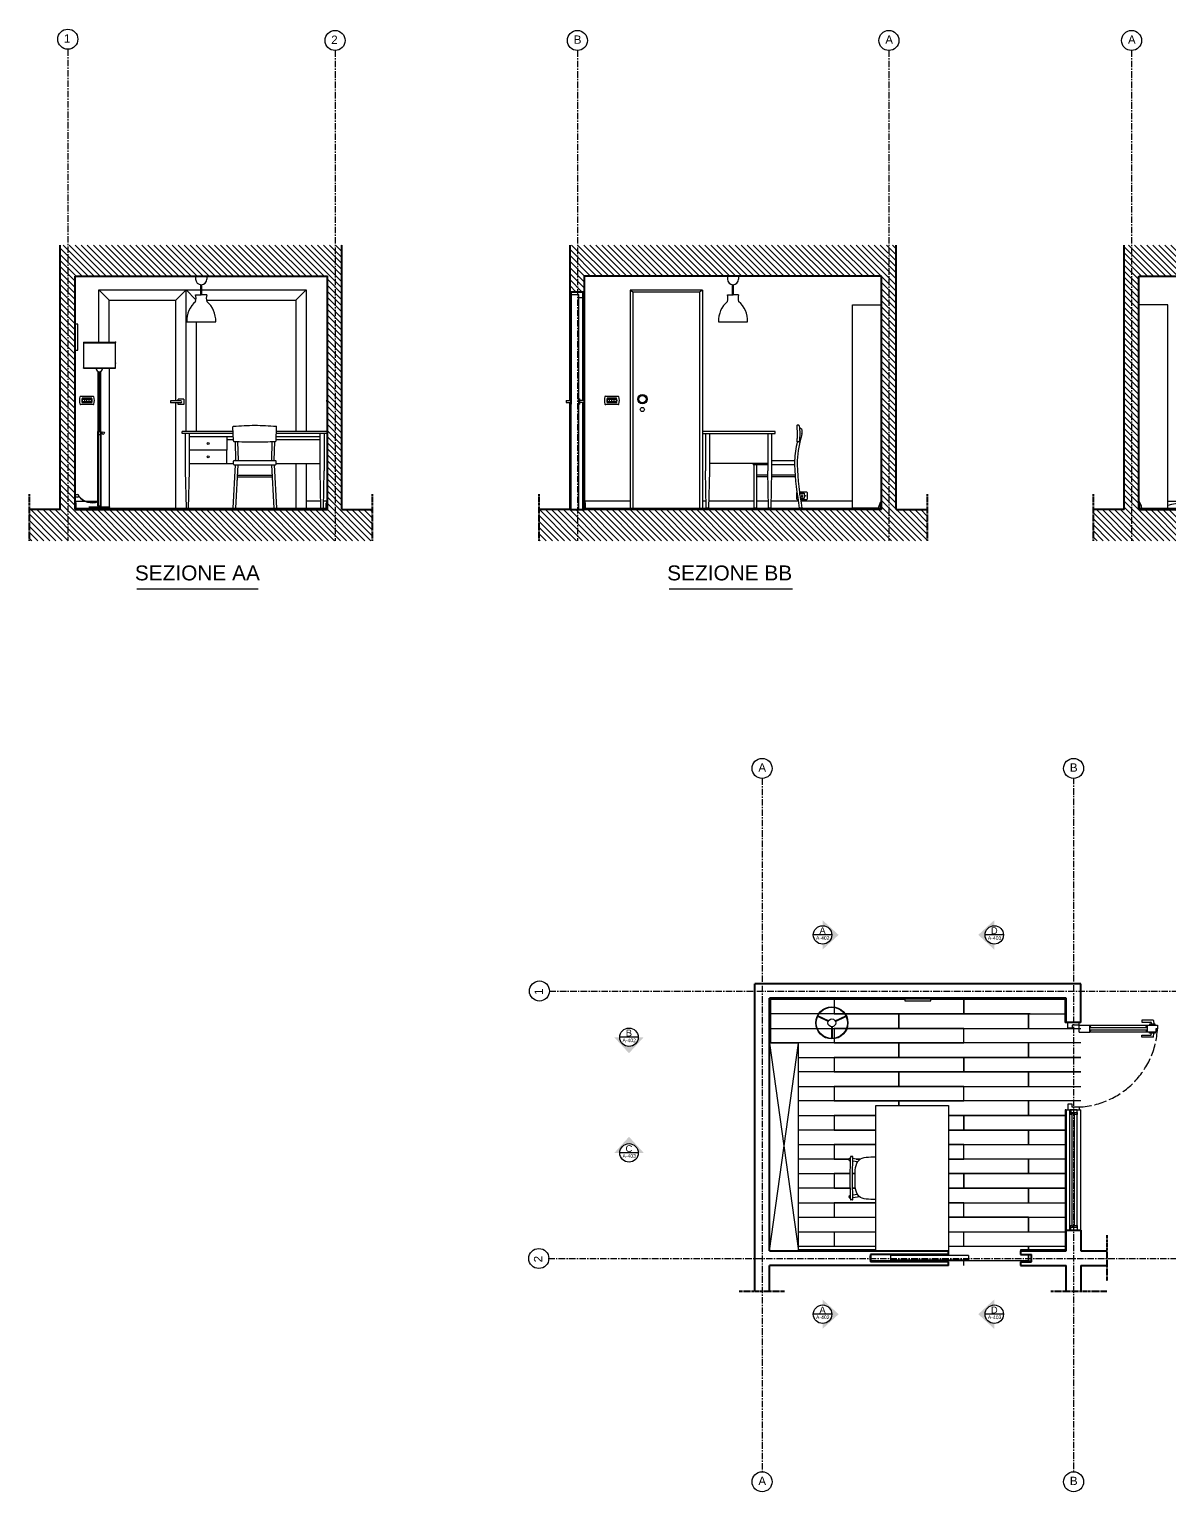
# Model space of a CAD drawing. Header units: millimetres. Extents: x 848 to 2740, y 743 to 2153.
# Drawn here: x 848 to 1946, y 743 to 2153 of the extents above; entities that cross this region are included whole.
import ezdxf
from ezdxf.enums import TextEntityAlignment as Align

# ---------------------------------------------------------------- set-up
doc = ezdxf.new("R2010")
doc.units = ezdxf.units.MM
doc.linetypes.add('ACAD_ISO02W100', pattern=[15, 12, -3])
doc.linetypes.add('CENTERX2', pattern=[4, 2.5, -0.5, 0.5, -0.5])
for name, color, linetype, lineweight in [('A-DOOR-FULL', 4, 'Continuous', 25), ('A-FURN', 9, 'Continuous', 18), ('A-GLAZ-FULL', 140, 'Continuous', 25), ('A-WALL-FULL', 7, 'Continuous', 35), ('G-ANNO-DIM', 3, 'Continuous', 18)]:
    doc.layers.add(name, color=color, linetype=linetype, lineweight=lineweight)
doc.layers.add('ACCESSORI', color=2, linetype='Continuous')
doc.layers.add('PAVIMENTAZIONE', color=1, linetype='Continuous')
doc.styles.add('ARIAL', font='arial.ttf')
doc.styles.add('underline', font='arial.ttf')

# ---------------------------------------------------------------- blocks, each defined once
blk = doc.blocks.new('section plan')
h = blk.add_hatch(color=256)
h.dxf.hatch_style = 1
h.paths.add_polyline_path([(56.9, 0.3), (46.3, 0.3, -1), (10.7, 0.3), (0.1, 0.3), (28.5, -30.6)])
blk.add_line((46.3, 0.3), (10.7, 0.3))
blk.add_circle((28.5, 0.3), 17.8)
at = {"style": 'ARIAL'}
for tag, height, p in [('A', 13, (28.4, 8.6)), ('A-301', 7, (29, -5.7))]:
    blk.add_attdef(tag, text='', height=height, dxfattribs=at).set_placement(p, align=Align.MIDDLE_CENTER)

msp = doc.modelspace()

# ---------------------------------------------------------------- hatches: boundary and pattern name
at = {"layer": 'A-FURN'}
h = msp.add_hatch(dxfattribs=at)
h.set_pattern_fill('ANSI31', color=256, scale=1.3, angle=270)
h.paths.add_polyline_path([(1149.5, 1944.5), (878, 1944.5), (878, 1689.5), (848, 1689.5), (848, 1659.5), (1178.6, 1659.5), (1178.6, 1689.5), (1149.5, 1689.5)])
h.paths.add_polyline_path([(1135.5, 1914.5), (1135.5, 1689.5), (892.3, 1689.5), (892.3, 1914.5)], flags=16)
h.paths.add_polyline_path([(918.7, 1824.1), (918.7, 1824.1), (918.7, 1824.5), (912.7, 1824.5), (912.7, 1824, 1.015248)], flags=0)
h.paths.add_polyline_path([(1115.2, 1900), (1115.2, 1763.5), (1135.5, 1763.5), (1135.5, 1761.5), (1128.5, 1761.5), (1128.5, 1725.5), (1129.1, 1696.5), (1115.2, 1696.5), (1115.2, 1732.5), (1086, 1732.5), (1086, 1732, -0.414214), (1085.5, 1731.5), (1081.7, 1731.5), (1082.3, 1719.7), (1048.6, 1719.7), (1049.2, 1731.5), (1045.5, 1731.5, -0.414214), (1045, 1732), (1045, 1732.5), (1002.5, 1732.5), (1002.5, 1761.5), (995.5, 1761.5), (995.5, 1763.5), (999.3, 1763.5), (999.3, 1900), (993.3, 1894), (993.3, 1793.1), (993.7, 1793.1), (993.7, 1794.7), (999, 1794.7), (999, 1789.5), (993.7, 1789.5), (993.7, 1791.1), (986.4, 1791.1), (986.4, 1793.1), (993.3, 1793.1), (993.3, 1894), (921.2, 1894), (921.2, 1849.5), (931.2, 1849.5), (931.2, 1825), (900.2, 1825), (900.2, 1849.5), (915.2, 1849.5), (915.2, 1900)], flags=0)
h.paths.add_polyline_path([(1013.9, 1889.5), (1019.3, 1889.5, 0.127701), (1019.3, 1883.2, -0.229639), (1027.9, 1863.5), (999.9, 1863.5, -0.181592), (1005.3, 1879.9), (1005.3, 1894), (1013.9, 1894)], flags=0)
h.paths.add_polyline_path([(894.8, 1867), (894.8, 1842), (892.3, 1842), (892.3, 1867)], flags=0)
h.paths.add_polyline_path([(925.7, 1691), (925.7, 1690.5), (924.7, 1690.5), (924.7, 1689.5), (923.7, 1689.5), (923.7, 1690.5), (907.7, 1690.5), (907.7, 1689.5), (906.7, 1689.5), (906.7, 1690.5), (905.7, 1690.5), (905.7, 1691), (914.5, 1691, -1), (914.5, 1692), (914.5, 1695.9, -0.325381), (895.6, 1701.3), (895.6, 1700.8, -0.414214), (895, 1700.2), (892.6, 1700.2), (892.6, 1697.5), (892.3, 1697.5), (892.3, 1705.5), (892.6, 1705.5), (892.6, 1702.7), (895, 1702.7, -0.414214), (895.6, 1702.1), (895.6, 1701.7, 0.130405), (902.3, 1696.5), (914.5, 1696.5), (914.5, 1763.5), (914.7, 1763.5), (914.7, 1819.2), (916.7, 1819.2), (916.7, 1763.5), (917, 1763.5), (917, 1762.8), (917.7, 1762.8), (917.7, 1762.1), (917.9, 1762.1, -0.944336), (920.4, 1762, -0.931585), (917.9, 1761.8), (917.7, 1761.8), (917.7, 1761.1), (917, 1761.1), (917, 1692, -1), (917, 1691)], flags=0)
edge = h.paths.add_edge_path(flags=0)
edge.add_line((1086.5, 1768), (1086, 1754.4))
edge.add_arc((1085.5, 1754.4), 0.5, 272.0384, 358.0347, ccw=False)
edge.add_spline(control_points=[(1085.5, 1753.9), (1085.1, 1753.9), (1084.8, 1753.9), (1084.4, 1753.9)], knot_values=[35.979915, 35.979915, 35.979915, 35.979915, 36.942199, 36.942199, 36.942199, 36.942199], degree=3, periodic=0)
edge.add_arc((1085.5, 1754.4), 0.5, 272.0398, 358.0347)
edge.add_line((1086, 1754.4), (1086.5, 1768))
edge.add_arc((1086, 1768), 0.5, 360, 445.9753)
edge.add_spline(control_points=[(1086, 1768.5), (1079.1, 1769), (1065.5, 1770), (1051.8, 1769), (1044.9, 1768.5)], knot_values=[0.46492, 0.46492, 0.46492, 0.46492, 21.023796, 41.582672, 41.582672, 41.582672, 41.582672], degree=3, periodic=0)
edge.add_arc((1086, 1768), 0.5, 0, 85.9753, ccw=False)
h.paths.add_polyline_path([(1044.9, 1755.5), (1038.5, 1755.5), (1038.5, 1758.5), (1044.8, 1758.5)], flags=0)
edge = h.paths.add_edge_path(flags=0)
edge.add_arc((898.4, 1793.5), 12.5, -17.2202, 17.2202, ccw=False)
edge.add_spline(control_points=[(910.3, 1789.8), (910.1, 1789.6), (909.9, 1789.5), (909.7, 1789.5)], knot_values=[0, 0, 0, 0, 0.687428, 0.687428, 0.687428, 0.687428], degree=3, periodic=0)
edge.add_line((909.7, 1789.5), (897.7, 1789.5))
edge.add_spline(control_points=[(897.7, 1789.5), (897.4, 1789.5), (897.2, 1789.6), (897, 1789.8)], knot_values=[0, 0, 0, 0, 0.687428, 0.687428, 0.687428, 0.687428], degree=3, periodic=0)
edge.add_arc((908.9, 1793.5), 12.5, 162.7798, 197.2202, ccw=False)
edge.add_spline(control_points=[(897, 1797.2), (897.2, 1797.3), (897.4, 1797.5), (897.7, 1797.5)], knot_values=[0, 0, 0, 0, 0.687428, 0.687428, 0.687428, 0.687428], degree=3, periodic=0)
edge.add_line((897.7, 1797.5), (909.7, 1797.5))
edge.add_spline(control_points=[(909.7, 1797.5), (909.9, 1797.5), (910.1, 1797.3), (910.3, 1797.2)], knot_values=[0.726786, 0.726786, 0.726786, 0.726786, 1.414214, 1.414214, 1.414214, 1.414214], degree=3, periodic=0)
h.paths.add_polyline_path([(908, 1796, -0.265564), (908, 1791), (899.3, 1791, -0.265564), (899.3, 1796)], flags=0)
h.paths.add_polyline_path([(908, 1795.5), (908, 1791.5), (899.3, 1791.5), (899.3, 1795.5)], flags=0)
h.paths.add_polyline_path([(905.9, 1794.5), (905.9, 1792.5), (907.8, 1792.5), (907.8, 1792.2), (906.1, 1792.2), (906.1, 1792.5), (905.6, 1792.5), (905.6, 1792.2), (903.9, 1792.2), (903.9, 1792.5), (903.4, 1792.5), (903.4, 1792.2), (901.7, 1792.2), (901.7, 1792.5), (901.2, 1792.5), (901.2, 1792.2), (899.5, 1792.2), (899.5, 1792.5), (901.5, 1792.5), (901.5, 1794.5)], flags=0)
h.paths.add_polyline_path([(1135.5, 1797), (1135.5, 1789, -0.175458)], flags=16)
h.paths.add_polyline_path([(1021.5, 1752, -1), (1019.5, 1752, -1)], flags=0)
h.paths.add_polyline_path([(1021.5, 1739, -1), (1019.5, 1739, -1)], flags=0)
h.paths.add_polyline_path([(1135.2, 1705.5), (1135.5, 1705.5), (1135.5, 1697.5), (1135.2, 1697.5)], flags=0)
h.paths.add_polyline_path([(1683.9, 1944.5), (1369.5, 1944.5), (1369.5, 1899.5), (1383.5, 1899.5), (1383.5, 1914.5), (1669.9, 1914.5), (1669.9, 1689.5), (1383.5, 1689.5), (1369.5, 1689.5), (1339.5, 1689.5), (1339.5, 1659.5), (1713.9, 1659.5), (1713.9, 1689.5), (1683.9, 1689.5)])
h.paths.add_polyline_path([(2218.3, 1944.5), (1903.9, 1944.5), (1903.9, 1689.5), (1873.9, 1689.5), (1873.9, 1659.5), (2248.3, 1659.5), (2248.3, 1689.5), (2218.3, 1689.5), (2204.3, 1689.5), (1917.9, 1689.5), (1917.9, 1914.5), (2204.3, 1914.5), (2204.3, 1899.5), (2218.3, 1899.5)])
h.paths.add_polyline_path([(2709.7, 1944.5), (2438.3, 1944.5), (2438.3, 1899.5), (2452.3, 1899.5), (2452.3, 1914.5), (2695.4, 1914.5), (2695.4, 1689.5), (2453.1, 1689.5), (2409.1, 1689.5), (2409.1, 1659.5), (2739.7, 1659.5), (2739.7, 1689.5), (2709.7, 1689.5)])
at = {"layer": 'G-ANNO-DIM'}
h = msp.add_hatch(color=256, dxfattribs=at)
h.dxf.hatch_style = 1
h.paths.add_polyline_path([(1613, 1293.8), (1613, 1288.5, -1), (1613, 1270.7), (1613, 1265.4), (1628.5, 1279.6)])
h = msp.add_hatch(color=256, dxfattribs=at)
h.dxf.hatch_style = 1
h.paths.add_polyline_path([(1778.6, 1265.4), (1778.6, 1270.7, -1), (1778.6, 1288.5), (1778.6, 1293.8), (1763.2, 1279.6)])
h = msp.add_hatch(color=256, dxfattribs=at)
h.dxf.hatch_style = 1
h.paths.add_polyline_path([(1412.2, 1069.5), (1417.5, 1069.5, -1), (1435.3, 1069.5), (1440.6, 1069.5), (1426.4, 1085)])
h = msp.add_hatch(color=256, dxfattribs=at)
h.dxf.hatch_style = 1
h.paths.add_polyline_path([(1613, 928.2), (1613, 922.9, -1), (1613, 905.1), (1613, 899.8), (1628.5, 914)])
h = msp.add_hatch(color=256, dxfattribs=at)
h.dxf.hatch_style = 1
h.paths.add_polyline_path([(1778.6, 899.8), (1778.6, 905.1, -1), (1778.6, 922.9), (1778.6, 928.2), (1763.2, 914)])

# ---------------------------------------------------------------- linework, layer by layer
at = {"layer": 'A-DOOR-FULL'}
for p, q in [((915.2, 1690.8), (915.2, 1691.8)), ((925.2, 1691.8), (925.2, 1690.8)), ((1753.6, 970.5), (1678.5, 970.5)), ((1678.5, 970.5), (1678.5, 966)), ((1753.6, 966), (1678.5, 966)), ((1753.6, 970.5), (1753.6, 966))]:
    msp.add_line(p, q, dxfattribs=at)
at = {"layer": 'A-FURN'}
for p, q in [((1521.3, 1914.5), (1532.1, 1914.5)), ((1641.9, 1886.8), (1669.9, 1886.8)), ((1945.9, 1886.8), (1917.9, 1886.8)), ((900.2, 1850.8), (931.2, 1850.8)), ((900.2, 1850.8), (900.2, 1825.8)), ((900.2, 1850.3), (931.2, 1850.3)), ((931.2, 1825.8), (931.2, 1850.8)), ((900.2, 1825.8), (900.2, 1826.3)), ((900.2, 1826.3), (931.2, 1826.3)), ((900.2, 1825.8), (931.2, 1825.8)), ((912.7, 1825.3), (912.7, 1825.8)), ((916.7, 1820.5), (914.7, 1820.5)), ((918.7, 1825.3), (918.7, 1825.8)), ((919, 1825.4), (918.7, 1825.4)), ((914.5, 1764.8), (917, 1764.8)), ((917.7, 1764.1), (917, 1764.1)), ((917.7, 1762.4), (917, 1762.4)), ((917.7, 1762.4), (917.7, 1764.1)), ((917.7, 1763.4), (917.9, 1763.4)), ((917.7, 1763.1), (917.9, 1763.1)), ((1044.6, 1764.8), (995.5, 1764.8)), ((995.5, 1762.8), (995.5, 1764.8)), ((1044.7, 1762.8), (995.5, 1762.8)), ((998.5, 1762.8), (998.5, 1726.8)), ((1002.5, 1726.8), (1002.5, 1762.8)), ((1044.9, 1755.7), (1044.5, 1769.3)), ((1086, 1755.7), (1086.5, 1769.3)), ((1135.5, 1762.8), (1086.2, 1762.8)), ((1135.5, 1764.8), (1086.3, 1764.8)), ((1128.5, 1726.8), (1128.5, 1762.8)), ((1132.5, 1762.8), (1132.5, 1726.8)), ((1135.5, 1764.8), (1135.5, 1762.8)), ((1567.2, 1764.8), (1497.2, 1764.8)), ((1497.2, 1764.8), (1497.2, 1762.8)), ((1497.2, 1762.8), (1567.2, 1762.8)), ((1500.2, 1762.8), (1500.2, 1726.8)), ((1504.2, 1726.8), (1504.2, 1762.8)), ((1560.2, 1762.8), (1560.2, 1726.8)), ((1564.2, 1726.8), (1564.2, 1762.8)), ((1567.2, 1762.8), (1567.2, 1764.8)), ((1590.1, 1770.8), (1588.6, 1770.8)), ((914.5, 1762), (917, 1762)), ((914.5, 1761.8), (917, 1761.8)), ((1044.8, 1759.8), (1002.5, 1759.8)), ((1038.5, 1759.8), (1038.5, 1746.8)), ((1044.9, 1756.8), (1038.5, 1756.8)), ((1046.5, 1755.2), (1046.9, 1736.8)), ((1049, 1755.1), (1049.4, 1736.8)), ((1081.9, 1755.1), (1081.5, 1736.8)), ((1084.4, 1755.2), (1084, 1736.8)), ((1128.5, 1756.8), (1086, 1756.8)), ((1128.5, 1759.8), (1086.1, 1759.8)), ((1590.1, 1754.8), (1588.6, 1754.8)), ((1038.5, 1746.8), (1002.5, 1746.8)), ((1038.5, 1733.8), (1038.5, 1746.8)), ((1045, 1733.3), (1045, 1736.3)), ((1045.5, 1736.8), (1085.5, 1736.8)), ((1086, 1733.3), (1086, 1736.3)), ((1564.2, 1736.8), (1586.1, 1736.8)), ((998.5, 1726.8), (999.2, 1690.8)), ((1001.7, 1690.8), (1002.5, 1726.8)), ((1002.5, 1733.8), (1045, 1733.8)), ((1046.7, 1732.8), (1044.5, 1690.8)), ((1045.5, 1732.8), (1085.5, 1732.8)), ((1049.2, 1732.8), (1047, 1690.8)), ((1048.6, 1721), (1048.3, 1715)), ((1048.6, 1721), (1082.3, 1721)), ((1048.7, 1722.8), (1082.2, 1722.8)), ((1081.7, 1732.8), (1084, 1690.8)), ((1084.2, 1732.8), (1086.5, 1690.8)), ((1086, 1733.8), (1128.5, 1733.8)), ((1129.2, 1690.8), (1128.5, 1726.8)), ((1131.7, 1690.8), (1132.5, 1726.8)), ((1500.9, 1690.8), (1500.2, 1726.8)), ((1503.4, 1690.8), (1504.2, 1726.8)), ((1560.2, 1733.8), (1504.2, 1733.8)), ((1546.1, 1733.3), (1546.1, 1733.8)), ((1560.2, 1732.8), (1546.6, 1732.8)), ((1546.9, 1732.8), (1546.9, 1690.8)), ((1549.4, 1732.8), (1549.4, 1690.8)), ((1560.3, 1722.8), (1549.4, 1722.8)), ((1560.3, 1721), (1549.4, 1721)), ((1560.9, 1690.8), (1560.2, 1726.8)), ((1563.4, 1690.8), (1564.2, 1726.8)), ((1586.6, 1722.8), (1564.1, 1722.8)), ((1586.7, 1721), (1564.1, 1721)), ((1586.1, 1732.8), (1564.2, 1732.8)), ((892.6, 1701.5), (892.6, 1704)), ((892.6, 1704), (895, 1704)), ((895, 1701.5), (892.6, 1701.5)), ((895.6, 1703.4), (895.6, 1702.1)), ((905.7, 1692.3), (925.7, 1692.3)), ((905.7, 1691.8), (905.7, 1692.3)), ((905.7, 1691.8), (925.7, 1691.8)), ((906.7, 1691.8), (906.7, 1690.8)), ((907.7, 1690.8), (907.7, 1691.8)), ((914.5, 1693.3), (917, 1693.3)), ((923.7, 1690.8), (923.7, 1691.8)), ((924.7, 1691.8), (924.7, 1690.8)), ((925.7, 1691.8), (925.7, 1692.3)), ((906.7, 1690.8), (907.7, 1690.8)), ((924.7, 1690.8), (923.7, 1690.8)), ((998.5, 1690.8), (1001, 1690.8)), ((1128.5, 1690.8), (1131, 1690.8)), ((1503.4, 1690.8), (1500.9, 1690.8)), ((1549.4, 1690.8), (1546.9, 1690.8)), ((1563.4, 1690.8), (1560.9, 1690.8)), ((1593.1, 1690.8), (1590.6, 1690.8)), ((1618.4, 1196.2), (1608.3, 1201.1)), ((1618.7, 1196.7), (1608.5, 1201.5)), ((1625.2, 1196.7), (1635.4, 1201.5)), ((1625.5, 1196.2), (1635.6, 1201.1)), ((1621.7, 1191), (1621.7, 1179.8)), ((1622.2, 1191), (1622.2, 1179.8)), ((1848, 1195.2), (1862.1, 1195.2)), ((1561.7, 1175.1), (1589.7, 975.1)), ((1561.7, 975.1), (1589.7, 1175.1)), ((1664.3, 975.1), (1664.3, 1115.1)), ((1664.3, 1115.1), (1734.3, 1115.1)), ((1734.3, 1115.1), (1734.3, 975.1)), ((1848, 1111.1), (1848, 995)), ((1848, 1111.1), (1862.1, 1111.1)), ((1862.1, 995), (1862.1, 1111.1)), ((1639.7, 1064.3), (1639.7, 1064.3)), ((1641.8, 1066.1), (1640.3, 1066.1)), ((1648.8, 1062.9), (1642.2, 1064)), ((1646.8, 1060.8), (1642.2, 1061.5)), ((1646.8, 1029.4), (1642.2, 1028.7)), ((1639.7, 1025.9), (1639.7, 1025.9)), ((1641.8, 1024.1), (1640.3, 1024.1)), ((1648.8, 1027.2), (1642.2, 1026.2)), ((1848, 995), (1862.1, 995)), ((1734.3, 975.1), (1664.3, 975.1))]:
    msp.add_line(p, q, dxfattribs=at)
at = {"layer": 'A-FURN', "lineweight": 18}
msp.add_line((919, 1825.4), (919, 1825.8), dxfattribs=at)
at = {"layer": 'A-FURN'}
for points in [[(1008.5, 1914.5), (1008.5, 1911.7)], [(1013.4, 1896.5), (1013.4, 1906.4)], [(1014.4, 1896.5), (1014.4, 1906.4)], [(1019.3, 1914.5), (1019.3, 1911.7)], [(1521.3, 1914.5), (1521.3, 1911.7)], [(1526.2, 1896.5), (1526.2, 1906.4)], [(1527.2, 1896.5), (1527.2, 1906.4)], [(1532.1, 1914.5), (1532.1, 1911.7)], [(1008.5, 1896.5), (1013.9, 1896.5)], [(1019.3, 1896.5), (1013.9, 1896.5)], [(1521.3, 1896.5), (1526.7, 1896.5)], [(1532.1, 1896.5), (1526.7, 1896.5)], [(1666.9, 1690.8), (1641.9, 1690.8), (1641.9, 1886.8)], [(1669.9, 1886.8), (1669.9, 1698)], [(1917.9, 1886.8), (1917.9, 1698)], [(1920.9, 1690.8), (1945.9, 1690.8), (1945.9, 1886.8)], [(892.3, 1868.3), (892.3, 1843.3), (894.8, 1843.3), (894.8, 1868.3), (892.3, 1868.3)], [(999.9, 1870.5), (1027.9, 1870.5)], [(1512.7, 1870.5), (1540.7, 1870.5)], [(1717.4, 1218.5), (1692.4, 1218.5), (1692.4, 1216), (1717.4, 1216), (1717.4, 1218.5)], [(1589.7, 975.1), (1589.7, 1175.1), (1561.7, 1175.1), (1561.7, 975.1), (1589.7, 975.1)]]:
    msp.add_lwpolyline(points, dxfattribs=at)
at = {"layer": 'A-FURN', "lineweight": 35}
for points in [[(914.7, 1764.8), (914.7, 1822.5)], [(916.7, 1764.8), (916.7, 1822.5)], [(914.5, 1693.3), (914.5, 1764.8)], [(917, 1693.3), (917, 1764.8)]]:
    msp.add_lwpolyline(points, dxfattribs=at)
at = {"layer": 'A-FURN'}
for centre, radius in [((919.2, 1763.3), 1.25), ((1020.5, 1753.3), 1), ((1020.5, 1740.3), 1), ((1622, 1194.8), 15.5), ((1622, 1194.8), 15), ((1622, 1194.8), 3.78)]:
    msp.add_circle(centre, radius, dxfattribs=at)
for centre, radius, start, end in [((1013.9, 1911.7), 5.39, 180, 0), ((1526.7, 1911.7), 5.39, 180, 0), ((1024.5, 1871.5), 24.6, 130.5068, 182.2392), ((996.3, 1893.3), 12.6, 345.4453, 14.5547), ((1031.4, 1893.3), 12.6, 165.4453, 194.5547), ((1003.3, 1871.5), 24.6, 357.7608, 49.4932), ((1537.3, 1871.5), 24.6, 130.5068, 182.2392), ((1509.1, 1893.3), 12.6, 345.4453, 14.5547), ((1544.2, 1893.3), 12.6, 165.4453, 194.5547), ((1516.1, 1871.5), 24.6, 357.7608, 49.4932), ((915.7, 1825.3), 3, 180, 0), ((1045, 1769.3), 0.5, 94.0836, 180), ((1086, 1769.3), 0.5, 0, 85.9164), ((1588.6, 1770.3), 0.5, 90, 185.3475), ((1590.1, 1770.3), 0.5, 5.3387, 90), ((1592.6, 1762.8), 0.5, 346.0698, 356.4857), ((1045.4, 1755.7), 0.5, 181.9653, 267.9588), ((1085.5, 1755.7), 0.5, 272.0412, 358.0347), ((1588.6, 1755.3), 0.5, 174.6524, 270), ((1590.1, 1755.3), 0.5, 270, 354.6613), ((1045.5, 1736.3), 0.5, 90, 180), ((1085.5, 1736.3), 0.5, 0, 90), ((1045.5, 1733.3), 0.5, 180, 270), ((1085.5, 1733.3), 0.5, 270, 0), ((1546.6, 1733.3), 0.5, 180, 270), ((895, 1703.4), 0.6, 0, 90), ((895, 1702.1), 0.6, 270, 0), ((908.7, 1713), 16.5, 217.5827, 290.577), ((908.7, 1712.8), 16.6, 218.0321, 290.1276), ((914.5, 1692.8), 0.5, 90, 270), ((917, 1692.8), 0.5, 270, 90), ((1680.9, 1689.1), 14.2, 141.3923, 173.3462), ((1906.8, 1689.1), 14.2, 6.6538, 38.6077), ((1975.6, 1572.5), 124.6, 90.0047, 103.7814), ((1639.7, 1063.1), 1.28, 89.4339, 267.1407), ((1640.3, 1065.6), 0.5, 90, 178.1292), ((1641.8, 1065.6), 0.5, 358.1208, 90), ((1639.8, 1027), 1.35, 95.2857, 268.3792), ((1640.3, 1024.6), 0.5, 181.8708, 270), ((1641.8, 1024.6), 0.5, 270, 1.8792)]:
    msp.add_arc(centre, radius, start, end, dxfattribs=at)
for points in [[(1044.9, 1769.8), (1051.8, 1770.3), (1065.5, 1771.3), (1079.1, 1770.3), (1086, 1769.8)], [(1590.6, 1770.3), (1590.8, 1767.8), (1591.3, 1762.8), (1590.8, 1757.7), (1590.6, 1755.2)], [(1045.4, 1755.2), (1052.1, 1755), (1065.5, 1754.5), (1078.8, 1755), (1085.5, 1755.2)], [(1639.8, 1065.6), (1639.6, 1058.8), (1639.1, 1045.1), (1639.6, 1031.4), (1639.8, 1024.6)], [(1642.3, 1024.6), (1642.1, 1031.4), (1641.6, 1045.1), (1642.1, 1058.7), (1642.3, 1065.6)]]:
    msp.add_open_spline(points, degree=3, dxfattribs=at)
for points, knots in [([(1588.1, 1770.2), (1588.2, 1769.8), (1588.2, 1769.3), (1588.3, 1767.7), (1588.4, 1766.6), (1588.5, 1764.8), (1588.6, 1764.1), (1588.6, 1762.7), (1588.6, 1762), (1588.5, 1760.7), (1588.5, 1760.1), (1588.4, 1758.1), (1588.2, 1756.7), (1588.1, 1755.4), (1588.1, 1755.3), (1588.1, 1755.3)], [0.314214, 0.314214, 0.314214, 0.314214, 1.695703, 1.695703, 5.08711, 5.08711, 7.433923, 7.433923, 9.488534, 9.488534, 11.543146, 11.543146, 15.652369, 15.652369, 15.717005, 15.717005, 15.717005, 15.717005]), ([(1593.1, 1762.7), (1590.9, 1754.1), (1588.5, 1744.2), (1588.6, 1720), (1591, 1704.7), (1593.1, 1690.8)], [0.045184, 0.045184, 0.045184, 0.045184, 26.38655, 30.38655, 72.626933, 72.626933, 72.626933, 72.626933]), ([(1590.8, 1767.9), (1591.2, 1767.9), (1593.4, 1768), (1593.2, 1765.2), (1593.1, 1762.8)], [0, 0, 0, 0, 1.002972, 6.213424, 6.213424, 6.213424, 6.213424]), ([(1588.6, 1754.8), (1587.3, 1748.8), (1586, 1741.5), (1586.1, 1720), (1588.5, 1704.7), (1590.6, 1690.8)], [8.167549, 8.167549, 8.167549, 8.167549, 26.38655, 30.38655, 72.626933, 72.626933, 72.626933, 72.626933])]:
    msp.add_open_spline(points, degree=3, knots=knots, dxfattribs=at)
msp.add_spline([(1664.3, 1024.6), (1648.3, 1027.6), (1644.3, 1045.1), (1648.3, 1062.6), (1664.3, 1065.6)], degree=3, dxfattribs=at)
for p in [(931.2, 1850.8), (931.2, 1830.6), (931.2, 1830.6)]:
    msp.add_point(p, dxfattribs=at)
at = {"layer": 'A-GLAZ-FULL'}
for p, q in [((915.2, 1901.3), (1013.4, 1901.3)), ((925.2, 1891.3), (915.2, 1901.3)), ((915.2, 1850.8), (915.2, 1901.3)), ((925.2, 1891.3), (989.3, 1891.3)), ((925.2, 1850.8), (925.2, 1891.3)), ((989.3, 1891.3), (999.3, 1901.3)), ((989.3, 1794.4), (989.3, 1891.3)), ((999.3, 1764.8), (999.3, 1901.3)), ((1008.8, 1891.8), (999.3, 1901.3)), ((1014.4, 1901.3), (1115.2, 1901.3)), ((1019, 1891.3), (1105.2, 1891.3)), ((1105.2, 1891.3), (1115.2, 1901.3)), ((1105.2, 1891.3), (1105.2, 1764.8)), ((1115.2, 1901.3), (1115.2, 1764.8)), ((1382, 1899.5), (1371, 1899.5)), ((1371, 1897), (1378, 1897)), ((1378, 1894), (1382, 1894)), ((1427.6, 1901.1), (1427.6, 1690.8)), ((1430.2, 1899.1), (1427.6, 1901.1)), ((1497.1, 1901.1), (1427.6, 1901.1)), ((1430.2, 1899.1), (1430.2, 1690.8)), ((1494.5, 1899.1), (1430.2, 1899.1)), ((1497.1, 1901.1), (1494.5, 1899.1)), ((1494.5, 1899.1), (1494.5, 1690.8)), ((1497.1, 1901.1), (1497.1, 1690.8)), ((1009.3, 1764.8), (1009.3, 1870.5)), ((925.2, 1825.8), (925.2, 1692.3)), ((989.3, 1690.8), (989.3, 1792.4)), ((1105.2, 1733.8), (1105.2, 1690.8)), ((1115.2, 1733.8), (1115.2, 1690.8)), ((1849, 1195.2), (1851.7, 1195.2)), ((1849.6, 1189.7), (1849.6, 1195.2)), ((1849.6, 1195.2), (1860.6, 1195.2)), ((1853.6, 1189.7), (1849.6, 1189.7)), ((1860.6, 1192.7), (1853.6, 1192.7)), ((1853.6, 1192.7), (1853.6, 1189.7)), ((1860.6, 1192.7), (1936, 1192.7)), ((1870.6, 1190.2), (1926, 1190.2)), ((1870.6, 1188.2), (1926, 1188.2)), ((1934.5, 1185.7), (1870.6, 1185.7)), ((1853.6, 1116.6), (1849.6, 1116.6)), ((1849.6, 1116.6), (1849.6, 1111.1)), ((1853.6, 1113.6), (1853.6, 1116.6)), ((1860.6, 1113.6), (1853.6, 1113.6)), ((1849.6, 1111.1), (1860.6, 1111.1)), ((1851.5, 995), (1851.5, 1111.1)), ((1852.3, 1111.1), (1852.3, 1106.5)), ((1853.8, 1107.4), (1855.7, 1107.4)), ((1858.5, 997.7), (1858.5, 1111.1)), ((1852.3, 995), (1852.3, 999.6)), ((1858.5, 997.7), (1852.3, 997.7))]:
    msp.add_line(p, q, dxfattribs=at)
for points in [[(1382, 1689.5), (1370.5, 1689.5), (1371, 1899.5)], [(1378, 1689.5), (1378, 1897)], [(1382, 1794.7), (1382, 1899.5)], [(1382, 1689.5), (1382, 1792.7)], [(1860.6, 1192.7), (1860.6, 1195.2)], [(1860.6, 1185.7), (1860.6, 1192.7)], [(1860.6, 1185.7), (1870.6, 1185.7), (1870.6, 1192.7)], [(1871.8, 1190.2), (1871.8, 1190.4), (1870.8, 1192.7)], [(1871.8, 1188.2), (1871.8, 1188), (1870.8, 1185.7)], [(1924.7, 1190.2), (1924.7, 1190.4), (1925.7, 1192.7)], [(1924.7, 1188.2), (1924.7, 1188), (1925.7, 1185.7)], [(1926, 1192.7), (1926, 1185.7)], [(1936, 1192.7), (1936, 1189.2), (1934.5, 1189.2), (1934.5, 1185.7)], [(1936, 1192.7), (1936, 1189.2)], [(1860.6, 1113.6), (1860.6, 1111.1)], [(1858.5, 1111.1), (1851.5, 1111.1)], [(1853.8, 1106.5), (1851.5, 1106.5)], [(1852.3, 1108.4), (1852.3, 1108.4)], [(1852.3, 1108.4), (1858.5, 1108.4), (1858.5, 1106.5), (1855.7, 1106.5)], [(1855.7, 1107.4), (1855.7, 998.7), (1853.8, 998.7), (1853.8, 1107.4)], [(1851.5, 999.6), (1853.8, 999.6)], [(1858.5, 995), (1851.5, 995)], [(1855.7, 999.6), (1858.5, 999.6), (1858.5, 995)]]:
    msp.add_lwpolyline(points, dxfattribs=at)
at = {"layer": 'A-GLAZ-FULL', "linetype": 'ACAD_ISO02W100'}
msp.add_arc((1856.3, 1193.4), 79.8, 273.071, 357.0359, dxfattribs=at)
at = {"layer": 'A-WALL-FULL'}
for p, q in [((878, 1689.5), (878, 1944.5)), ((1149.5, 1689.5), (1149.5, 1944.5)), ((1369.5, 1794.7), (1369.5, 1944.5)), ((1683.9, 1689.5), (1683.9, 1944.5)), ((1903.9, 1689.5), (1903.9, 1944.5)), ((892.3, 1689.5), (892.3, 1914.5)), ((892.3, 1914.5), (1135.5, 1914.5)), ((1135.5, 1689.5), (1135.5, 1914.5)), ((1383.5, 1689.5), (1383.5, 1914.5)), ((1669.9, 1914.5), (1383.5, 1914.5)), ((1669.9, 1689.5), (1669.9, 1914.5)), ((1917.9, 1689.5), (1917.9, 1914.5)), ((1917.9, 1914.5), (2204.3, 1914.5)), ((1369.5, 1899.5), (1383.5, 1899.5)), ((1369.5, 1689.5), (1369.5, 1792.7)), ((878, 1689.5), (848, 1689.5)), ((892.3, 1689.5), (1135.5, 1689.5)), ((1134.6, 1689.5), (1134.6, 1689.5)), ((1149.5, 1689.5), (1178.6, 1689.5)), ((1369.5, 1689.5), (1339.5, 1689.5)), ((1369.5, 1689.5), (1383.5, 1689.5)), ((1669.9, 1689.5), (1383.5, 1689.5)), ((1683.9, 1689.5), (1713.9, 1689.5)), ((1903.9, 1689.5), (1873.9, 1689.5)), ((1917.9, 1689.5), (2204.3, 1689.5)), ((1547.7, 936.1), (1547.7, 1232.5)), ((1862.1, 1232.5), (1547.7, 1232.5)), ((1862.1, 1195.2), (1862.1, 1232.5)), ((1848, 1218.5), (1561.7, 1218.5)), ((1561.7, 975.1), (1561.7, 1218.5)), ((1848, 1195.2), (1848, 1218.5)), ((1862.1, 1195.2), (1848, 1195.2)), ((1848, 995), (1862.1, 995)), ((1848, 975.1), (1848, 995)), ((1862.1, 995), (1862.1, 975.1)), ((1561.7, 975.1), (1734.3, 975.1)), ((1734.3, 971.5), (1734.3, 975.1)), ((1803.9, 975.1), (1803.9, 971.5)), ((1803.9, 975.1), (1848, 975.1)), ((1862.1, 975.1), (1887.1, 975.1)), ((1734.3, 961.1), (1561.7, 961.1)), ((1561.7, 936.1), (1561.7, 961.1)), ((1659.2, 971.5), (1659.2, 964.6)), ((1734.3, 971.5), (1659.2, 971.5)), ((1659.2, 966.1), (1659.2, 970.1)), ((1734.3, 964.6), (1659.2, 964.6)), ((1734.3, 961.1), (1734.3, 964.6)), ((1803.9, 971.5), (1814.4, 971.5)), ((1803.9, 964.6), (1803.9, 961.1)), ((1803.9, 964.6), (1814.4, 964.6)), ((1803.9, 961.1), (1848, 961.1)), ((1814.4, 964.6), (1814.4, 971.5)), ((1848, 936.1), (1848, 961)), ((1862.1, 961.1), (1862.1, 936.1)), ((1862.1, 961.1), (1887.1, 961))]:
    msp.add_line(p, q, dxfattribs=at)
at = {"layer": 'A-WALL-FULL', "linetype": 'CENTERX2'}
for p, q in [((848, 1704.5), (848, 1659.5)), ((1178.6, 1704.5), (1178.6, 1659.5)), ((1339.5, 1704.5), (1339.5, 1659.5)), ((1713.9, 1704.5), (1713.9, 1659.5)), ((1873.9, 1704.5), (1873.9, 1659.5))]:
    msp.add_line(p, q, dxfattribs=at)
for points in [[(1887.1, 990.1), (1887.1, 946)], [(1532.7, 936.1), (1576.7, 936.1)], [(1833, 936.1), (1887.1, 936.1)]]:
    msp.add_lwpolyline(points, dxfattribs=at)
at = {"layer": 'ACCESSORI'}
for p, q in [((899.3, 1797.3), (908, 1797.3)), ((908, 1792.3), (899.3, 1792.3)), ((1405.5, 1797.3), (1414.2, 1797.3)), ((1414.2, 1792.3), (1405.5, 1792.3)), ((1593, 1703.7), (1593, 1703.4)), ((1593, 1701.8), (1593, 1702.1)), ((1593.4, 1703.4), (1593.4, 1703.7)), ((1593.4, 1702.1), (1593.4, 1701.8))]:
    msp.add_line(p, q, dxfattribs=at)
for points in [[(897.7, 1798.8), (909.7, 1798.8)], [(909.7, 1790.8), (897.7, 1790.8)], [(899.3, 1792.8), (908, 1792.8), (908, 1796.8)], [(899.3, 1792.8), (899.3, 1796.8)], [(899.3, 1796.8), (908, 1796.8)], [(908, 1795.8), (899.3, 1795.8)], [(899.3, 1793.8), (908, 1793.8)], [(901.2, 1796.1), (899.5, 1796.1)], [(899.5, 1796.1), (899.5, 1795.9)], [(901.2, 1795.9), (899.5, 1795.9)], [(901.2, 1796.1), (901.2, 1795.9)], [(901.5, 1792.8), (901.5, 1796.8)], [(901.7, 1796.1), (901.7, 1795.9)], [(903.4, 1796.1), (901.7, 1796.1)], [(903.4, 1795.9), (901.7, 1795.9)], [(903.4, 1796.1), (903.4, 1795.9)], [(903.7, 1792.8), (903.7, 1796.8)], [(905.6, 1796.1), (903.9, 1796.1)], [(903.9, 1796.1), (903.9, 1795.9)], [(905.6, 1795.9), (903.9, 1795.9)], [(905.6, 1796.1), (905.6, 1795.9)], [(905.9, 1792.8), (905.9, 1796.8)], [(907.8, 1796.1), (906.1, 1796.1)], [(906.1, 1796.1), (906.1, 1795.9)], [(907.8, 1795.9), (906.1, 1795.9)], [(907.8, 1796.1), (907.8, 1795.9)], [(984.4, 1794.4), (984.4, 1792.4)], [(994.3, 1794.4), (984.4, 1794.4)], [(994.3, 1792.4), (984.4, 1792.4)], [(997, 1796), (991.7, 1796)], [(997, 1796), (997, 1790.8), (991.7, 1790.8), (991.7, 1792.4)], [(991.7, 1794.4), (991.7, 1796)], [(1135.5, 1798.3), (1135.5, 1790.3)], [(1365.9, 1794.7), (1365.9, 1792.7)], [(1365.9, 1794.7), (1370, 1794.7)], [(1365.9, 1792.7), (1370, 1792.7)], [(1370, 1796.3), (1370.7, 1796.3), (1370.7, 1791.1), (1370, 1791.1)], [(1370, 1796.3), (1370, 1791.1)], [(1378.7, 1796.3), (1378, 1796.3), (1378, 1791.1), (1378.7, 1791.1)], [(1378.7, 1796.3), (1378.7, 1791.1)], [(1382.8, 1794.7), (1378.7, 1794.7)], [(1382.8, 1792.7), (1378.7, 1792.7)], [(1382.8, 1794.7), (1382.8, 1792.7)], [(1403.9, 1798.8), (1415.9, 1798.8)], [(1415.9, 1790.8), (1403.9, 1790.8)], [(1405.5, 1792.8), (1414.2, 1792.8), (1414.2, 1796.8)], [(1405.5, 1792.8), (1405.5, 1796.8)], [(1405.5, 1796.8), (1414.2, 1796.8)], [(1414.2, 1795.8), (1405.5, 1795.8)], [(1405.5, 1793.8), (1414.2, 1793.8)], [(1407.4, 1796.1), (1405.7, 1796.1)], [(1405.7, 1796.1), (1405.7, 1795.9)], [(1407.4, 1795.9), (1405.7, 1795.9)], [(1407.4, 1796.1), (1407.4, 1795.9)], [(1407.7, 1792.8), (1407.7, 1796.8)], [(1407.9, 1796.1), (1407.9, 1795.9)], [(1409.6, 1796.1), (1407.9, 1796.1)], [(1409.6, 1795.9), (1407.9, 1795.9)], [(1409.6, 1796.1), (1409.6, 1795.9)], [(1409.9, 1792.8), (1409.9, 1796.8)], [(1411.8, 1796.1), (1410.1, 1796.1)], [(1410.1, 1796.1), (1410.1, 1795.9)], [(1411.8, 1795.9), (1410.1, 1795.9)], [(1411.8, 1796.1), (1411.8, 1795.9)], [(1412.1, 1792.8), (1412.1, 1796.8)], [(1414, 1796.1), (1412.3, 1796.1)], [(1412.3, 1796.1), (1412.3, 1795.9)], [(1414, 1795.9), (1412.3, 1795.9)], [(1414, 1796.1), (1414, 1795.9)], [(892.6, 1706.8), (892.3, 1706.8), (892.3, 1698.8)], [(892.6, 1698.8), (892.6, 1706.8)], [(1135.5, 1706.8), (1135.2, 1706.8), (1135.2, 1698.8)], [(1135.5, 1698.8), (1135.5, 1706.8)], [(1588.2, 1699.5), (1588.2, 1706.1)], [(1590.8, 1706.8), (1597.5, 1706.8)], [(1598.2, 1706.1), (1598.2, 1699.5)], [(892.6, 1698.8), (892.3, 1698.8)], [(1135.5, 1698.8), (1135.2, 1698.8)], [(1589.4, 1698.8), (1588.9, 1698.8)], [(1591.2, 1703.6), (1591.2, 1705.1)], [(1591.4, 1705.3), (1595, 1705.3)], [(1595, 1700.3), (1591.7, 1700.3)], [(1597.5, 1698.8), (1591.9, 1698.8)], [(1595.2, 1705.1), (1595.2, 1700.5)], [(1596.6, 1702.8), (1596, 1702.8)], [(1596.3, 1702.8), (1596.3, 1703.1)], [(1596.3, 1702.8), (1596.3, 1702.5)], [(1571.7, 1218.2), (1561.7, 1218.2), (1561.7, 1218.5), (1571.7, 1218.5), (1571.7, 1218.2)], [(1848, 1199.6), (1848, 1214.1)], [(1921, 1197.5), (1921, 1195.5)], [(1921, 1197.5), (1921, 1195.5)], [(1931.6, 1197.5), (1921, 1197.5)], [(1921, 1195.5), (1929.7, 1195.5)], [(1933.6, 1192.7), (1933.6, 1193.4), (1928.4, 1193.4), (1928.4, 1192.7)], [(1933.6, 1192.7), (1928.4, 1192.7)], [(1933.6, 1185.7), (1933.6, 1185), (1928.4, 1185), (1928.4, 1185.7)], [(1933.6, 1185.7), (1928.4, 1185.7)], [(1930, 1195.2), (1930, 1193.4)], [(1930, 1183.2), (1930, 1185)], [(1932.1, 1197.1), (1932.5, 1193.4)], [(1932.1, 1181.3), (1932.5, 1185)], [(1921, 1180.9), (1921, 1182.9)], [(1921, 1180.9), (1921, 1182.9)], [(1921, 1182.9), (1929.7, 1182.9)], [(1931.6, 1180.9), (1921, 1180.9)], [(1643.3, 975.1), (1633.3, 975.1), (1633.3, 975.4), (1643.3, 975.4), (1643.3, 975.1)], [(1814.4, 975.1), (1828.9, 975.1)]]:
    msp.add_lwpolyline(points, dxfattribs=at)
for centre, radius in [((1439.3, 1796), 4.5), ((1439.3, 1796), 3.5), ((1439.3, 1786), 2), ((1593.2, 1702.8), 0.3), ((1596.3, 1702.8), 0.3)]:
    msp.add_circle(centre, radius, dxfattribs=at)
for centre, radius, start, end in [((908.9, 1794.8), 12.5, 162.7798, 197.2202), ((903.7, 1794.8), 5.04, 150.2551, 209.7449), ((903.7, 1794.8), 5.04, 330.2551, 29.7449), ((898.4, 1794.8), 12.5, 342.7798, 17.2202), ((994.3, 1793.4), 1, 270, 90), ((1146.5, 1794.3), 11.7, 160.0966, 199.9034), ((1415.1, 1794.8), 12.5, 162.7798, 197.2202), ((1409.9, 1794.8), 5.04, 150.2551, 209.7449), ((1409.9, 1794.8), 5.04, 330.2551, 29.7449), ((1404.6, 1794.8), 12.5, 342.7798, 17.2202), ((1593.2, 1703.9), 0.3, 311.8103, 228.1897), ((1593.2, 1701.6), 0.3, 131.8103, 48.1897), ((1884.9, 1206.8), 37.6, 168.9243, 191.0757), ((1821.7, 938.2), 37.6, 78.9243, 101.0757)]:
    msp.add_arc(centre, radius, start, end, dxfattribs=at)
for points in [[(897.7, 1798.8), (897.4, 1798.8), (897.2, 1798.6), (897, 1798.5)], [(897, 1791.1), (897.2, 1790.9), (897.4, 1790.8), (897.7, 1790.8)], [(909.7, 1798.8), (909.9, 1798.8), (910.1, 1798.6), (910.3, 1798.5)], [(909.7, 1790.8), (909.9, 1790.8), (910.1, 1790.9), (910.3, 1791.1)], [(1403.9, 1798.8), (1403.6, 1798.8), (1403.4, 1798.6), (1403.2, 1798.5)], [(1403.2, 1791.1), (1403.4, 1790.9), (1403.6, 1790.8), (1403.9, 1790.8)], [(1415.9, 1798.8), (1416.1, 1798.8), (1416.3, 1798.6), (1416.5, 1798.5)], [(1415.9, 1790.8), (1416.1, 1790.8), (1416.3, 1790.9), (1416.5, 1791.1)], [(1588.3, 1706.4), (1588.2, 1706.3), (1588.2, 1706.2), (1588.2, 1706.1)], [(1597.5, 1706.8), (1597.8, 1706.8), (1598.2, 1706.4), (1598.2, 1706.1)], [(1588.9, 1698.8), (1588.6, 1698.8), (1588.2, 1699.1), (1588.2, 1699.5)], [(1591.4, 1705.3), (1591.3, 1705.3), (1591.2, 1705.2), (1591.2, 1705.1)], [(1593.4, 1703.4), (1593.4, 1703.3), (1593, 1703.3), (1593, 1703.4)], [(1593.4, 1702.1), (1593.4, 1702.2), (1593, 1702.2), (1593, 1702.1)], [(1595, 1705.3), (1595.1, 1705.3), (1595.2, 1705.2), (1595.2, 1705.1)], [(1595, 1700.3), (1595.1, 1700.3), (1595.2, 1700.4), (1595.2, 1700.5)], [(1598.2, 1699.5), (1598.2, 1699.1), (1597.8, 1698.8), (1597.5, 1698.8)], [(1930, 1195.2), (1930, 1195.4), (1929.9, 1195.5), (1929.7, 1195.5)], [(1932.1, 1197.1), (1932, 1197.3), (1931.8, 1197.5), (1931.6, 1197.5)], [(1930, 1183.2), (1930, 1183.1), (1929.9, 1182.9), (1929.7, 1182.9)], [(1932.1, 1181.3), (1932, 1181.1), (1931.8, 1180.9), (1931.6, 1180.9)]]:
    msp.add_open_spline(points, degree=3, dxfattribs=at)
at = {"layer": 'G-ANNO-DIM', "linetype": 'CENTERX2', "ltscale": 2.5}
for p, q in [((885.2, 2133.2), (885.2, 1659.5)), ((1142.9, 2132.1), (1142.9, 1659.5)), ((1376.6, 2132.1), (1376.6, 1659.5)), ((1677, 2132.1), (1677, 1659.5)), ((1911, 2132.1), (1911, 1659.5)), ((1554.7, 1430.5), (1554.7, 762.2)), ((1855.1, 1431), (1855.1, 762.2)), ((1349.7, 1225.5), (2060.1, 1225.5)), ((1348.5, 967.7), (2060.1, 967.7))]:
    msp.add_line(p, q, dxfattribs=at)
at = {"layer": 'G-ANNO-DIM'}
for p, q in [((951.9, 1613.3), (1068.8, 1613.3)), ((1465.2, 1613.3), (1584, 1613.3)), ((1621.9, 1279.6), (1604.1, 1279.6)), ((1787.5, 1279.6), (1769.7, 1279.6)), ((1435.3, 1069.5), (1417.5, 1069.5)), ((1621.9, 914), (1604.1, 914)), ((1787.5, 914), (1769.7, 914))]:
    msp.add_line(p, q, dxfattribs=at)
for centre, radius in [((885.2, 2142.9), 9.66), ((1142.9, 2141.7), 9.66), ((1376.6, 2141.7), 9.66), ((1677, 2141.7), 9.66), ((1911, 2141.7), 9.66), ((1554.7, 1440.1), 9.66), ((1855.1, 1440.1), 9.66), ((1613, 1279.6), 8.89), ((1778.6, 1279.6), 8.89), ((1340, 1225.5), 9.66), ((1426.4, 1069.5), 8.89), ((1339.4, 967.7), 9.66), ((1613, 914), 8.89), ((1778.6, 914), 8.89), ((1554.7, 752.5), 9.66), ((1855.1, 752.5), 9.66)]:
    msp.add_circle(centre, radius, dxfattribs=at)
at = {"layer": 'PAVIMENTAZIONE'}
for p, q in [((892.3, 1697.8), (901.6, 1697.8)), ((893.3, 1690.8), (893.3, 1695.8)), ((902.3, 1697.8), (914.5, 1697.8)), ((1129.1, 1697.8), (1115.2, 1697.8)), ((1135.5, 1697.8), (1131.9, 1697.8)), ((1134.5, 1690.8), (1134.5, 1695.8)), ((1427.6, 1697.8), (1383.5, 1697.8)), ((1384.5, 1690.8), (1384.5, 1695.8)), ((1500.8, 1697.8), (1497.1, 1697.8)), ((1546.9, 1697.8), (1503.6, 1697.8)), ((1560.8, 1697.8), (1549.4, 1697.8)), ((1589.5, 1697.8), (1563.6, 1697.8)), ((1641.9, 1697.8), (1592, 1697.8)), ((1668.9, 1690.8), (1668.9, 1695.8)), ((1669.9, 1697.8), (1669.7, 1697.8)), ((1917.9, 1697.8), (1918, 1697.8)), ((1918.9, 1690.8), (1918.9, 1695.8)), ((1945.9, 1697.8), (1976.9, 1697.8)), ((1848, 1111.1), (1847, 1111.1)), ((1847, 1111.1), (1847, 976.1)), ((1624.2, 1021.5), (1624.2, 1007.5)), ((1664.3, 1021.5), (1624.2, 1021.5)), ((1749.2, 1021.5), (1734.3, 1021.5)), ((1749.2, 1007.5), (1749.2, 1021.5)), ((1589.7, 1007.5), (1664.3, 1007.5)), ((1811.7, 1007.5), (1734.3, 1007.5)), ((1734.3, 1007.5), (1847, 1007.5)), ((1811.7, 993.5), (1811.7, 1007.5)), ((1589.7, 993.5), (1664.3, 993.5)), ((1624.2, 993.5), (1624.2, 979.5)), ((1734.3, 993.5), (1811.7, 993.5)), ((1749.2, 979.5), (1749.2, 993.5)), ((1589.1, 979.5), (1664.3, 979.5)), ((1734.3, 979.5), (1847, 979.5)), ((1847, 976.1), (1803.9, 976.1)), ((1803.9, 976.1), (1803.9, 975.1)), ((1811.7, 976.1), (1811.7, 979.5)), ((1686.7, 971.5), (1686.7, 970.5)), ((1686.7, 966), (1686.7, 965.5)), ((1749.2, 961.1), (1749.2, 965.5)), ((1811.7, 965.5), (1811.7, 971.5))]:
    msp.add_line(p, q, dxfattribs=at)
for points in [[(892.3, 1689.5), (892.3, 1690.8), (1135.5, 1690.8)], [(1383.5, 1690.8), (1669.9, 1690.8)], [(1917.9, 1690.8), (2204.3, 1690.8)], [(1562.7, 1217.5), (1562, 1218.2)], [(1562.7, 1217.5), (1562.7, 1175.1)], [(1562.7, 1217.5), (1692.4, 1217.5)], [(1624.2, 1217.5), (1624.2, 1210.1)], [(1634.8, 1203.5), (1749.2, 1203.5), (1749.2, 1217.5), (1624.2, 1217.5)], [(1717.4, 1217.5), (1847, 1217.5)], [(1749.2, 1217.5), (1749.2, 1203.5), (1847, 1203.5)], [(1847, 1217.5), (1749.2, 1217.5)], [(1847, 1195.2), (1847, 1217.5), (1848, 1218.5)], [(1609.1, 1203.5), (1562.7, 1203.5)], [(1634.2, 1203.5), (1609.7, 1203.5)], [(1624.2, 1209.6), (1624.2, 1203.5), (1634.2, 1203.5)], [(1636.5, 1189.5), (1686.7, 1189.5), (1686.7, 1203.5), (1634.8, 1203.5)], [(1686.7, 1203.5), (1686.7, 1189.5), (1811.7, 1189.5), (1811.7, 1203.5), (1686.7, 1203.5)], [(1811.7, 1203.5), (1811.7, 1189.5), (1862.1, 1189.5)], [(1813.2, 1203.5), (1811.7, 1203.5)], [(1562.7, 1189.5), (1607.4, 1189.5)], [(1607.9, 1189.5), (1621.7, 1189.5)], [(1622.2, 1189.5), (1636, 1189.5)], [(1624.2, 1189.5), (1624.2, 1180)], [(1636, 1189.5), (1624.2, 1189.5)], [(1624.2, 1179.5), (1624.2, 1175.5), (1749.2, 1175.5), (1749.2, 1189.5), (1636.5, 1189.5)], [(1847, 1195.2), (1848, 1195.2)], [(1589.7, 1161.5), (1686.7, 1161.5), (1686.7, 1175.5), (1562.7, 1175.5)], [(1686.7, 1175.5), (1686.7, 1161.5), (1811.7, 1161.5), (1811.7, 1175.5), (1686.7, 1175.5)], [(1811.7, 1175.5), (1811.7, 1161.5), (1862.1, 1161.5)], [(1862.1, 1175.5), (1811.7, 1175.5)], [(1624.2, 1161.5), (1624.2, 1147.5), (1749.2, 1147.5), (1749.2, 1161.5), (1624.2, 1161.5)], [(1749.2, 1161.5), (1749.2, 1147.5), (1862.1, 1147.5)], [(1862.1, 1161.5), (1749.2, 1161.5)], [(1589.7, 1133.5), (1686.7, 1133.5), (1686.7, 1147.5), (1589.7, 1147.5)], [(1686.7, 1147.5), (1686.7, 1133.5), (1811.7, 1133.5), (1811.7, 1147.5), (1686.7, 1147.5)], [(1811.7, 1147.5), (1811.7, 1133.5), (1862.1, 1133.5)], [(1862.1, 1147.5), (1811.7, 1147.5)], [(1624.2, 1133.5), (1624.2, 1119.5), (1749.2, 1119.5), (1749.2, 1133.5), (1624.2, 1133.5)], [(1686.7, 1115.1), (1686.7, 1119.5), (1589.7, 1119.5)], [(1686.7, 1119.5), (1686.7, 1115.1)], [(1734.3, 1105.5), (1811.7, 1105.5), (1811.7, 1119.5), (1686.7, 1119.5)], [(1811.7, 1119.5), (1811.7, 1105.5), (1847, 1105.5)], [(1862.1, 1119.5), (1811.7, 1119.5)], [(1589.7, 1105.5), (1664.3, 1105.5)], [(1624.2, 1105.5), (1624.2, 1091.5), (1664.3, 1091.5)], [(1664.3, 1105.5), (1624.2, 1105.5)], [(1734.3, 1091.5), (1749.2, 1091.5), (1749.2, 1105.5), (1734.3, 1105.5)], [(1749.2, 1105.5), (1749.2, 1091.5), (1847, 1091.5)], [(1847, 1105.5), (1749.2, 1105.5)], [(1664.3, 1091.5), (1589.7, 1091.5)], [(1734.3, 1077.5), (1811.7, 1077.5), (1811.7, 1091.5), (1734.3, 1091.5)], [(1811.7, 1091.5), (1811.7, 1077.5), (1847, 1077.5)], [(1847, 1091.5), (1811.7, 1091.5)], [(1589.7, 1077.5), (1664.3, 1077.5)], [(1624.2, 1077.5), (1624.2, 1063.5), (1638.5, 1063.5)], [(1664.3, 1077.5), (1624.2, 1077.5)], [(1734.3, 1063.5), (1749.2, 1063.5), (1749.2, 1077.5), (1734.3, 1077.5)], [(1638.5, 1063.5), (1589.7, 1063.5)], [(1649.5, 1063.5), (1645.4, 1063.5)], [(1645.4, 1063.5), (1649.5, 1063.5)], [(1734.3, 1049.5), (1811.7, 1049.5), (1811.7, 1063.5), (1734.3, 1063.5)], [(1811.7, 1063.5), (1811.7, 1049.5), (1847, 1049.5)], [(1847, 1063.5), (1811.7, 1063.5)], [(1589.7, 1049.5), (1639.4, 1049.5)], [(1624.2, 1049.5), (1624.2, 1035.5), (1639.5, 1035.5)], [(1639.4, 1049.5), (1624.2, 1049.5)], [(1644.4, 1049.5), (1641.9, 1049.5)], [(1641.9, 1049.5), (1644.4, 1049.5)], [(1734.3, 1035.5), (1749.2, 1035.5), (1749.2, 1049.5), (1734.3, 1049.5)], [(1749.2, 1049.5), (1749.2, 1035.5), (1847, 1035.5)], [(1847, 1049.5), (1749.2, 1049.5)], [(1639.5, 1035.5), (1589.7, 1035.5)], [(1644.8, 1035.5), (1642, 1035.5)], [(1642, 1035.5), (1644.8, 1035.5)], [(1734.3, 1021.5), (1811.7, 1021.5), (1811.7, 1035.5), (1734.3, 1035.5)], [(1811.7, 1035.5), (1811.7, 1021.5), (1847, 1021.5)], [(1847, 1035.5), (1811.7, 1035.5)], [(1589.7, 1021.5), (1664.3, 1021.5)], [(1811.7, 1007.5), (1811.7, 993.5), (1847, 993.5)], [(1664.3, 976.1), (1589.5, 976.1)], [(1811.7, 979.5), (1811.7, 976.1)], [(1847, 976.1), (1848, 975.1)], [(1811.7, 965.5), (1659.2, 965.5)], [(1811.7, 971.5), (1811.7, 965.5), (1814.4, 965.5)]]:
    msp.add_lwpolyline(points, dxfattribs=at)
for centre, start, end in [((890, 1695.4), 7.1662, 45.9639), ((1137.8, 1695.4), 134.0361, 172.8338), ((1381.2, 1695.4), 7.1662, 45.9639), ((1672.2, 1695.4), 134.0361, 172.8338), ((1915.5, 1695.4), 7.1662, 45.9639)]:
    msp.add_arc(centre, 3.37, start, end, dxfattribs=at)

# ---------------------------------------------------------------- block references
at = {"layer": 'G-ANNO-DIM', "linetype": 'CENTERX2', "ltscale": 5, "xscale": 0.5, "yscale": 0.5, "zscale": 0.5}
msp.add_blockref('section plan', (1412.1, 1180.8), dxfattribs=at).add_auto_attribs({'A-301': 'A-402', 'A': 'B'})

# ---------------------------------------------------------------- texts
at = {"layer": 'G-ANNO-DIM', "style": 'underline'}
for s, p in [('SEZIONE AA', (949.9, 1621.3)), ('SEZIONE BB', (1463.2, 1621.3))]:
    msp.add_text(s, height=14.38, dxfattribs=at).set_placement(p)
at = {"layer": 'G-ANNO-DIM', "linetype": 'CENTERX2', "ltscale": 5, "style": 'ARIAL'}
for tag, p in [('1', (881.5, 2139.6)), ('2', (1139.2, 2138.4)), ('B', (1373.1, 2138.5)), ('A', (1673.5, 2138.5)), ('A', (1907.5, 2138.5)), ('A', (1551.1, 1436.9)), ('B', (1851.5, 1436.9)), ('A', (1551.1, 749.3)), ('B', (1851.5, 749.3))]:
    msp.add_attdef(tag, p, '', height=8, dxfattribs=at)
at = {"layer": 'G-ANNO-DIM', "style": 'ARIAL'}
for tag, height, p in [('A', 6.5, (1613, 1283.7)), ('D', 6.5, (1778.6, 1283.7)), ('A-402', 3.5, (1613.2, 1276.6)), ('A-403', 3.5, (1778.9, 1276.6)), ('C', 6.5, (1426.3, 1073.6)), ('A-403', 3.5, (1426.6, 1066.5)), ('A', 6.5, (1613, 918.1)), ('D', 6.5, (1778.6, 918.1)), ('A-402', 3.5, (1613.2, 911)), ('A-403', 3.5, (1778.9, 911))]:
    msp.add_attdef(tag, text='', height=height, dxfattribs=at).set_placement(p, align=Align.MIDDLE_CENTER)
at = {"layer": 'G-ANNO-DIM', "linetype": 'CENTERX2', "ltscale": 5, "style": 'ARIAL'}
for tag, p in [('1', (1343.3, 1221.8)), ('2', (1342.7, 964))]:
    msp.add_attdef(tag, p, '', height=8, rotation=90, dxfattribs=at)

doc.saveas('drawing.dxf')
